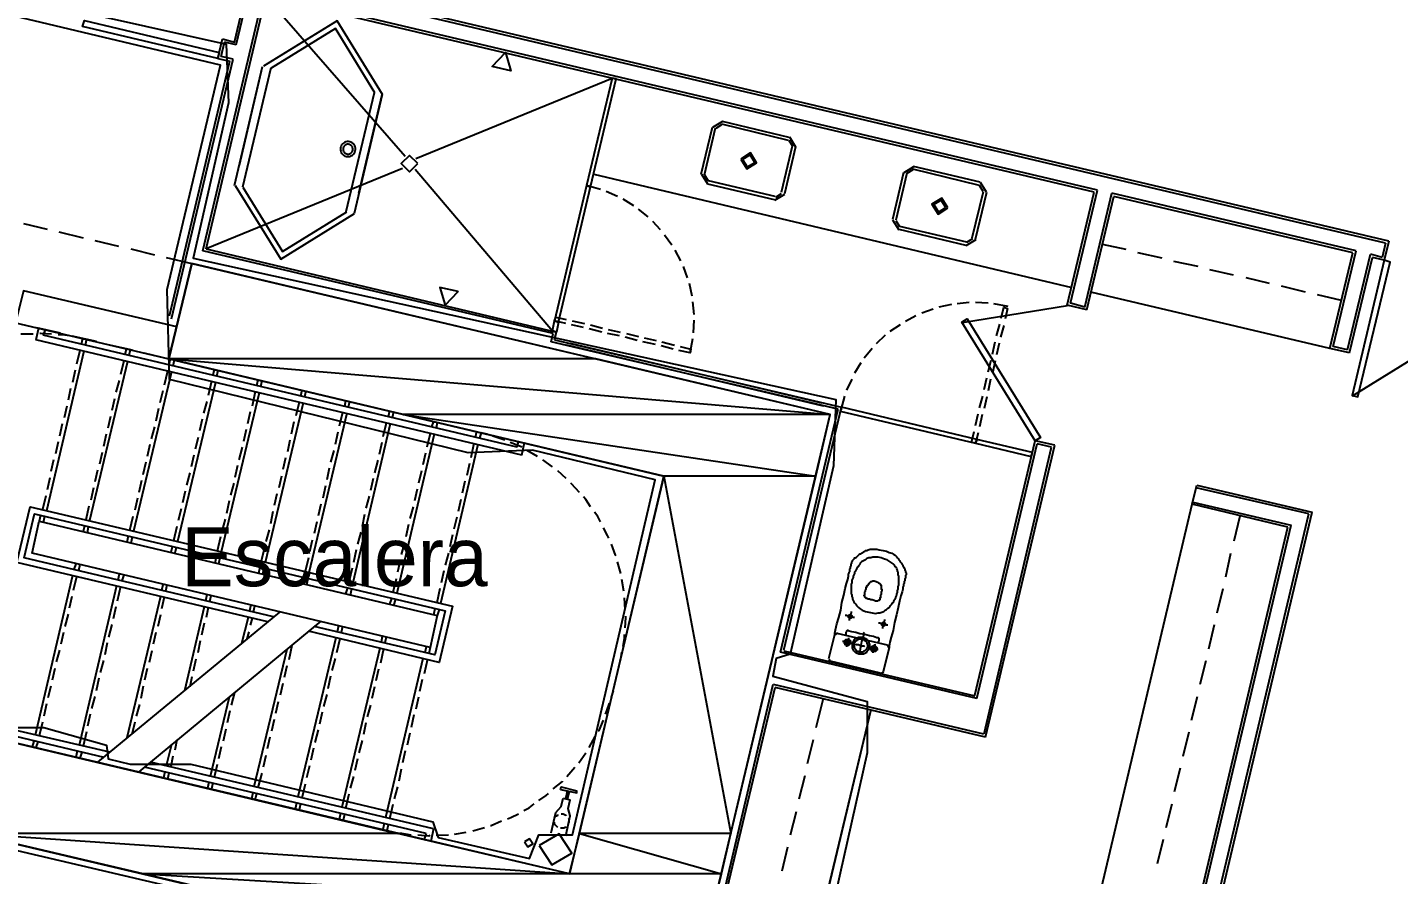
# Model space of a CAD drawing. Header units: feet. Extents: x -84 to 198, y -22 to 181.
# Drawn here: x 82.55 to 110.47, y 47.08 to 64.34 of the extents above; entities that cross this region are included whole.
import ezdxf
from ezdxf.enums import TextEntityAlignment as Align

# ---------------------------------------------------------------- set-up
doc = ezdxf.new("R2010")
doc.units = ezdxf.units.FT
for name, color, linetype in [('A-AREA-COMUN', 252, 'CONTINUOUS'), ('A-AREA-UNIDAD', 30, 'CONTINUOUS'), ('A-LINEA', 7, 'CONTINUOUS'), ('A-LINEA-FINA', 9, 'CONTINUOUS'), ('A-MURO-CONCRETO', 8, 'CONTINUOUS'), ('A-NOMBRE-ESPACIO', 2, 'CONTINUOUS')]:
    doc.layers.add(name, color=color, linetype=linetype)

msp = doc.modelspace()

# ---------------------------------------------------------------- linework, layer by layer
at = {"layer": 'A-AREA-COMUN'}
for points in [[(81.728, 50.08), (82.88, 50.08), (84.16, 49.7244), (84.192, 49.44), (84.64, 49.3333), (85.872, 49.3333), (90.8, 48.16), (90.912, 47.84), (92.768, 47.4133), (92.96, 47.8933), (93.648, 47.8933), (95.328, 55.1289), (92.832, 55.7333), (91.52, 55.68), (85.44, 57.1733), (85.392, 59.0044), (86.48, 63.5733), (75.968, 66.08)], [(81.84, 46.8089), (89.84, 44.8889), (90.048, 45.76), (81.472, 47.7689)]]:
    msp.add_lwpolyline(points, dxfattribs=at)
at = {"layer": 'A-AREA-UNIDAD'}
msp.add_lwpolyline([(76.608, 66.24), (86.592, 64), (86.64, 62.8089), (85.92, 59.6444), (99.008, 56.7644), (98.96, 55.4133), (98.08, 51.5733), (97.792, 51.4844), (97.728, 51.1289), (99.648, 50.6133), (99.648, 49.5644), (98.368, 43.8756), (105.232, 42.2756), (105.712, 44.2489), (106.912, 44.2844), (118.752, 41.44)], dxfattribs=at)
at = {"layer": 'A-LINEA'}
for p, q in [((86.8, 63.9911), (87.64, 67.4978)), ((86.12, 59.7911), (87.36, 65.0444)), ((86.1867, 59.8311), (87.4, 64.9778)), ((104.3333, 61.0311), (87.36, 65.0444)), ((87.4, 64.9778), (90.24, 61.7244)), ((104.2667, 60.9911), (87.4, 64.9778)), ((110.2, 59.9511), (89.0533, 64.9511)), ((110.2667, 59.9911), (89.12, 64.9911)), ((86.4267, 63.7111), (86.52, 64.1111)), ((86.4933, 63.7511), (86.56, 64.0444)), ((86.8, 63.9911), (86.56, 64.0444)), ((85.44, 58.4711), (86.6667, 63.6578)), ((85.48, 58.4044), (86.7333, 63.6978)), ((86.4267, 63.7111), (86.6667, 63.6578)), ((86.7333, 63.6978), (86.4933, 63.7511)), ((86.76, 61.1244), (87.3333, 63.5511)), ((86.8667, 61.5378), (87.3333, 63.5511)), ((86.9333, 61.0978), (87.5067, 63.5244)), ((90.4533, 61.6711), (94.4533, 63.3111)), ((89.04, 60.5911), (89.6133, 63.0178)), ((96.2667, 61.3511), (96.4933, 62.3111)), ((96.3333, 61.3378), (96.56, 62.2978)), ((96.6984, 62.4266), (96.4978, 62.3028)), ((96.683, 62.3618), (96.5627, 62.2875)), ((96.68, 62.3778), (98.04, 62.0444)), ((96.6933, 62.4311), (98.0533, 62.1111)), ((88.9819, 61.9875), (88.9619, 61.9698)), ((89.0046, 62.0015), (88.9819, 61.9875)), ((89.0295, 62.0114), (89.0046, 62.0015)), ((89.0557, 62.0168), (89.0295, 62.0114)), ((89.0824, 62.0175), (89.0557, 62.0168)), ((89.1088, 62.0136), (89.0824, 62.0175)), ((89.1342, 62.0052), (89.1088, 62.0136)), ((89.1577, 61.9925), (89.1342, 62.0052)), ((89.1786, 61.9759), (89.1577, 61.9925)), ((98.1306, 61.9214), (98.0564, 62.0418)), ((98.1955, 61.9061), (98.0717, 62.1066)), ((88.9242, 61.8999), (88.9203, 61.8735)), ((88.9203, 61.8735), (88.921, 61.8468)), ((88.921, 61.8468), (88.9264, 61.8206)), ((88.9326, 61.9253), (88.9242, 61.8999)), ((88.9264, 61.8206), (88.9363, 61.7957)), ((88.9453, 61.9488), (88.9326, 61.9253)), ((88.9363, 61.7957), (88.9503, 61.773)), ((88.9619, 61.9698), (88.9453, 61.9488)), ((88.9503, 61.773), (88.968, 61.753)), ((88.968, 61.753), (88.989, 61.7364)), ((88.976, 61.8876), (88.9735, 61.8703)), ((88.9735, 61.8703), (88.974, 61.8529)), ((88.974, 61.8529), (88.9775, 61.8358)), ((88.9815, 61.9041), (88.976, 61.8876)), ((88.9775, 61.8358), (88.9839, 61.8196)), ((88.9898, 61.9195), (88.9815, 61.9041)), ((88.9839, 61.8196), (88.9931, 61.8048)), ((88.989, 61.7364), (89.0125, 61.7237)), ((89.0007, 61.9331), (88.9898, 61.9195)), ((88.9931, 61.8048), (89.0047, 61.7918)), ((89.0137, 61.9447), (89.0007, 61.9331)), ((89.0047, 61.7918), (89.0183, 61.7809)), ((89.0125, 61.7237), (89.0378, 61.7153)), ((89.0285, 61.9538), (89.0137, 61.9447)), ((89.0183, 61.7809), (89.0336, 61.7727)), ((89.0447, 61.9603), (89.0285, 61.9538)), ((89.0336, 61.7727), (89.0502, 61.7672)), ((89.0378, 61.7153), (89.0643, 61.7114)), ((89.0618, 61.9638), (89.0447, 61.9603)), ((89.0502, 61.7672), (89.0674, 61.7646)), ((89.0792, 61.9643), (89.0618, 61.9638)), ((89.0643, 61.7114), (89.091, 61.7121)), ((89.0674, 61.7646), (89.0849, 61.7651)), ((89.0965, 61.9617), (89.0792, 61.9643)), ((89.0849, 61.7651), (89.1019, 61.7686)), ((89.091, 61.7121), (89.1172, 61.7175)), ((89.113, 61.9562), (89.0965, 61.9617)), ((89.1019, 61.7686), (89.1181, 61.775)), ((89.1284, 61.9479), (89.113, 61.9562)), ((89.1172, 61.7175), (89.142, 61.7274)), ((89.1181, 61.775), (89.133, 61.7842)), ((89.142, 61.9371), (89.1284, 61.9479)), ((89.133, 61.7842), (89.146, 61.7958)), ((89.1536, 61.9241), (89.142, 61.9371)), ((89.142, 61.7274), (89.1648, 61.7414)), ((89.146, 61.7958), (89.1568, 61.8094)), ((89.1627, 61.9093), (89.1536, 61.9241)), ((89.1568, 61.8094), (89.1651, 61.8248)), ((89.1692, 61.893), (89.1627, 61.9093)), ((89.1648, 61.7414), (89.1848, 61.7591)), ((89.1651, 61.8248), (89.1706, 61.8413)), ((89.1727, 61.876), (89.1692, 61.893)), ((89.1706, 61.8413), (89.1732, 61.8585)), ((89.1732, 61.8585), (89.1727, 61.876)), ((89.1964, 61.9559), (89.1786, 61.9759)), ((89.1848, 61.7591), (89.2014, 61.7801)), ((89.2104, 61.9331), (89.1964, 61.9559)), ((89.2014, 61.7801), (89.2141, 61.8036)), ((89.2203, 61.9083), (89.2104, 61.9331)), ((89.2141, 61.8036), (89.2225, 61.829)), ((89.2256, 61.8821), (89.2203, 61.9083)), ((89.2225, 61.829), (89.2264, 61.8554)), ((89.2264, 61.8554), (89.2256, 61.8821)), ((98.12, 61.9244), (97.8933, 60.9778)), ((98.1867, 61.9111), (97.96, 60.9511)), ((90.1867, 61.4711), (86.1867, 59.8311)), ((90.44, 61.4578), (93.24, 58.1644)), ((100.5917, 61.5066), (100.3911, 61.3828)), ((100.5764, 61.4418), (100.456, 61.3675)), ((101.9333, 61.1244), (100.5733, 61.4578)), ((101.9467, 61.1911), (100.5867, 61.5111)), ((93.9867, 61.1511), (93.9867, 61.1511)), ((93.9867, 61.1511), (93.9867, 61.1511)), ((94.08, 61.3511), (103.8133, 59.0444)), ((96.2711, 61.3561), (96.395, 61.1556)), ((96.336, 61.3408), (96.4103, 61.2205)), ((97.76, 60.8311), (96.4, 61.1511)), ((97.7733, 60.8978), (96.4133, 61.2178)), ((100.3867, 61.3911), (100.16, 60.4311)), ((100.4533, 61.3778), (100.2267, 60.4178)), ((102.0755, 60.9861), (101.9517, 61.1866)), ((94.2133, 61.0444), (93.9333, 61.1244)), ((94.56, 60.8978), (94.3333, 61.0044)), ((97.7683, 60.8223), (97.9689, 60.9461)), ((97.7836, 60.8871), (97.904, 60.9614)), ((101.7867, 60.0578), (102.0133, 61.0044)), ((101.8533, 60.0311), (102.08, 60.9911)), ((102.0106, 61.0014), (101.9364, 61.1218)), ((103.72, 58.6844), (104.2667, 60.9911)), ((103.7867, 58.7244), (104.3333, 61.0311)), ((104.08, 58.6444), (104.6267, 60.9644)), ((104.12, 58.5911), (104.6667, 60.8978)), ((109.6, 59.7911), (104.6267, 60.9644)), ((109.5333, 59.7511), (104.6667, 60.8978)), ((94.8933, 60.7111), (94.68, 60.8444)), ((95.1867, 60.4844), (94.9867, 60.6444)), ((82.4667, 60.3511), (82.9467, 60.2311)), ((95.44, 60.2178), (95.28, 60.3911)), ((100.1645, 60.4228), (100.2883, 60.2223)), ((100.2294, 60.4075), (100.3036, 60.2871)), ((83.1867, 60.1778), (83.68, 60.0578)), ((95.6667, 59.9111), (95.52, 60.1111)), ((100.2933, 60.2311), (101.6533, 59.9111)), ((100.3067, 60.2978), (101.6667, 59.9778)), ((101.677, 59.9671), (101.7973, 60.0414)), ((83.92, 60.0044), (84.4, 59.8844)), ((84.6533, 59.8311), (85.1333, 59.7111)), ((93.2533, 58.1111), (86.12, 59.7911)), ((86.1867, 59.8311), (93.32, 58.1378)), ((95.8533, 59.5911), (95.7333, 59.8044)), ((101.6616, 59.9023), (101.8622, 60.0261)), ((104.92, 59.8178), (104.44, 59.9244)), ((105.6533, 59.6444), (105.16, 59.7511)), ((109.0667, 57.8044), (109.5333, 59.7511)), ((109.1333, 57.8444), (109.6, 59.7911)), ((110.2, 59.9511), (110.1333, 59.6578)), ((110.2, 59.9511), (110.1333, 59.6578)), ((110.2667, 59.9911), (110.1733, 59.6044)), ((85.3733, 59.6578), (85.8933, 59.5378)), ((95.9867, 59.2444), (95.9067, 59.4711)), ((106.3867, 59.4711), (105.8933, 59.5778)), ((109.4267, 57.7778), (109.8933, 59.7244)), ((109.4667, 57.7111), (109.9333, 59.6578)), ((110.1333, 59.6578), (109.8933, 59.7244)), ((110.1733, 59.6044), (109.9333, 59.6578)), ((107.1067, 59.2978), (106.6267, 59.4044)), ((107.84, 59.1244), (107.36, 59.2444)), ((96.08, 58.8711), (96.0267, 59.1244)), ((109.0667, 57.8044), (104.2, 58.9511)), ((108.5733, 58.9511), (108.08, 59.0711)), ((109.5277, 56.8405), (112.9372, 58.9455)), ((109.5277, 56.8405), (112.9372, 58.9455)), ((96.12, 58.4978), (96.0933, 58.7511)), ((101.36, 58.6978), (101.1067, 58.6444)), ((101.36, 58.6978), (101.1067, 58.6444)), ((101.72, 58.7378), (101.48, 58.7111)), ((101.72, 58.7378), (101.48, 58.7111)), ((103.7256, 58.675), (101.5849, 58.3287)), ((102.1067, 58.7244), (101.8533, 58.7378)), ((102.1067, 58.7244), (101.8533, 58.7378)), ((102.52, 58.6578), (102.2267, 58.7111)), ((102.52, 58.6578), (102.2267, 58.7111)), ((104.12, 58.5911), (103.72, 58.6844)), ((104.08, 58.6444), (103.7867, 58.7244)), ((109.3067, 58.7778), (108.8133, 58.8978)), ((93.3333, 58.3911), (93.3333, 58.3911)), ((93.64, 58.3644), (93.8933, 58.3111)), ((96.1067, 58.1244), (96.12, 58.3778)), ((100.64, 58.4711), (100.4267, 58.3511)), ((100.64, 58.4711), (100.4267, 58.3511)), ((100.9867, 58.6044), (100.76, 58.5244)), ((100.9867, 58.6044), (100.76, 58.5244)), ((102.5067, 58.6178), (102.4533, 58.4044)), ((102.5067, 58.6178), (102.4533, 58.4044)), ((82.6667, 58.0978), (82.4133, 58.0978)), ((82.7733, 58.2178), (82.72, 57.9778)), ((82.7333, 58.2311), (83.2133, 58.1244)), ((82.9067, 58.1911), (82.8667, 58.0711)), ((93.2133, 57.9378), (93.2533, 58.1111)), ((93.28, 57.9778), (93.32, 58.1378)), ((93.32, 58.3111), (93.32, 58.3111)), ((93.32, 58.3111), (93.32, 58.3111)), ((93.8667, 58.2311), (93.6267, 58.2844)), ((94.24, 58.1378), (93.9867, 58.2044)), ((94.0133, 58.2844), (94.2533, 58.2178)), ((94.6, 58.0578), (94.36, 58.1111)), ((94.3733, 58.1911), (94.6133, 58.1378)), ((94.7467, 58.1111), (94.9867, 58.0444)), ((100.32, 58.2844), (100.1067, 58.1511)), ((100.32, 58.2844), (100.1067, 58.1511)), ((102.28, 58.0578), (102.3467, 58.2978)), ((102.28, 58.0578), (102.3467, 58.2978)), ((102.4267, 58.2711), (102.36, 58.0311)), ((102.4267, 58.2711), (102.36, 58.0311)), ((92.6133, 55.6311), (82.72, 57.9778)), ((92.52, 55.7911), (82.8667, 58.0711)), ((83.4533, 58.0578), (83.9467, 57.9511)), ((83.6667, 58.0044), (83.5333, 58.0311)), ((83.6667, 58.0044), (83.64, 57.8844)), ((83.7467, 57.9911), (83.72, 57.8711)), ((84.1867, 57.8844), (84.68, 57.7778)), ((99.0533, 56.5644), (93.2133, 57.9378)), ((93.28, 57.9778), (99.12, 56.6044)), ((98.76, 56.6311), (93.5333, 57.8711)), ((93.6, 57.9111), (98.72, 56.6978)), ((94.96, 57.9644), (94.72, 58.0311)), ((95.3333, 57.8844), (95.08, 57.9378)), ((95.1067, 58.0178), (95.3467, 57.9644)), ((95.6933, 57.7911), (95.4533, 57.8578)), ((95.4667, 57.9378), (95.72, 57.8711)), ((99.7467, 57.8044), (99.5867, 57.6044)), ((99.7467, 57.8044), (99.5867, 57.6044)), ((100.0133, 58.0711), (99.8267, 57.8978)), ((100.0133, 58.0711), (99.8267, 57.8978)), ((102.2, 57.6844), (102.2533, 57.9378)), ((102.2, 57.6844), (102.2533, 57.9378)), ((102.3333, 57.9111), (102.28, 57.6711)), ((102.3333, 57.9111), (102.28, 57.6711)), ((109.4667, 57.7111), (109.0667, 57.8044)), ((109.4267, 57.7778), (109.1333, 57.8444)), ((83.6933, 57.7511), (82.9333, 54.4978)), ((83.6133, 57.7644), (83.5467, 57.4844)), ((84.5867, 57.5378), (83.8133, 54.2978)), ((84.5067, 57.5511), (84.44, 57.2711)), ((84.56, 57.7911), (84.5333, 57.6711)), ((84.64, 57.7778), (84.6133, 57.6578)), ((84.92, 57.7111), (85.4267, 57.5911)), ((85.4533, 57.5911), (85.4267, 57.4711)), ((85.5333, 57.5644), (85.5067, 57.4444)), ((96.04, 57.7111), (95.8133, 57.7644)), ((102.1067, 57.3244), (102.1733, 57.5644)), ((102.1067, 57.3244), (102.1733, 57.5644)), ((102.2533, 57.5511), (102.2, 57.2978)), ((102.2533, 57.5511), (102.2, 57.2978)), ((83.52, 57.3644), (83.4667, 57.1111)), ((85.48, 57.3244), (84.7067, 54.0844)), ((85.4, 57.3378), (85.3333, 57.0578)), ((86.3467, 57.3778), (86.32, 57.2578)), ((86.4267, 57.3511), (86.4, 57.2311)), ((99.52, 57.5111), (99.3867, 57.2978)), ((99.52, 57.5111), (99.3867, 57.2978)), ((83.4267, 56.9911), (83.3733, 56.7511)), ((84.4133, 57.1511), (84.3467, 56.9111)), ((86.3733, 57.1111), (85.6, 53.8711)), ((86.2933, 57.1378), (86.2267, 56.8444)), ((87.24, 57.1644), (87.2133, 57.0444)), ((87.32, 57.1511), (87.2933, 57.0178)), ((99.3333, 57.1778), (99.2267, 56.9511)), ((99.3333, 57.1778), (99.2267, 56.9511)), ((102.0267, 56.9644), (102.08, 57.2044)), ((102.0267, 56.9644), (102.08, 57.2044)), ((102.16, 57.1778), (102.1067, 56.9378)), ((102.16, 57.1778), (102.1067, 56.9378)), ((84.32, 56.7778), (84.2667, 56.5378)), ((85.3067, 56.9378), (85.24, 56.6978)), ((86.2, 56.7244), (86.1333, 56.4844)), ((87.2667, 56.8978), (86.4933, 53.6578)), ((87.1867, 56.9244), (87.12, 56.6311)), ((88.16, 56.6978), (87.3867, 53.4444)), ((88.08, 56.7111), (88.0133, 56.4311)), ((88.1333, 56.9511), (88.1067, 56.8311)), ((88.2133, 56.9378), (88.1867, 56.8178)), ((89.0267, 56.7378), (89, 56.6178)), ((89.1067, 56.7244), (89.08, 56.6044)), ((99.1867, 56.8311), (99.1067, 56.5511)), ((99.1867, 56.8311), (99.1067, 56.5511)), ((101.9333, 56.5911), (102, 56.8311)), ((101.9333, 56.5911), (102, 56.8311)), ((102.08, 56.8178), (102.0267, 56.5778)), ((102.08, 56.8178), (102.0267, 56.5778)), ((83.3467, 56.6311), (83.2933, 56.3911)), ((84.24, 56.4178), (84.1867, 56.1778)), ((85.2133, 56.5778), (85.16, 56.3244)), ((87.08, 56.5111), (87.0267, 56.2711)), ((89.0533, 56.4844), (88.28, 53.2311)), ((88.96, 56.4978), (88.8933, 56.2178)), ((89.92, 56.5378), (89.8933, 56.4044)), ((90, 56.5111), (89.9733, 56.3911)), ((97.88, 51.6178), (99.0533, 56.5644)), ((97.9467, 51.6578), (99.12, 56.6044)), ((101.8533, 56.2311), (101.9067, 56.4711)), ((101.8533, 56.2311), (101.9067, 56.4711)), ((101.9867, 56.4578), (101.9333, 56.2044)), ((101.9867, 56.4578), (101.9333, 56.2044)), ((83.2533, 56.2711), (83.2, 56.0178)), ((85.1333, 56.2044), (85.0667, 55.9644)), ((86.1067, 56.3644), (86.0533, 56.1244)), ((87, 56.1511), (86.9467, 55.9111)), ((87.9733, 56.3111), (87.92, 56.0578)), ((89.9333, 56.2711), (89.1733, 53.0311)), ((89.8533, 56.2844), (89.7867, 56.0044)), ((90.8133, 56.3244), (90.7733, 56.2044)), ((90.8933, 56.2978), (90.8667, 56.1778)), ((83.1733, 55.8978), (83.12, 55.6578)), ((84.1467, 56.0578), (84.0933, 55.8044)), ((85.04, 55.8444), (84.9867, 55.6044)), ((86.0267, 55.9911), (85.96, 55.7511)), ((87.8933, 55.9378), (87.84, 55.6978)), ((88.8667, 56.0978), (88.8133, 55.8444)), ((89.76, 55.8844), (89.7067, 55.6444)), ((90.8267, 56.0578), (90.0667, 52.8178)), ((90.7467, 56.0711), (90.68, 55.7911)), ((91.72, 55.8444), (90.96, 52.6044)), ((91.64, 55.8711), (91.5733, 55.5778)), ((91.6933, 56.1111), (91.6667, 55.9911)), ((91.7867, 56.0844), (91.7467, 55.9644)), ((91.9067, 56.0578), (91.7867, 56.0844)), ((92.52, 55.7911), (92.5467, 55.9111)), ((92.6133, 55.6311), (92.6667, 55.8844)), ((101.8267, 55.9244), (101.8267, 55.9244)), ((101.8267, 55.9244), (101.8267, 55.9244)), ((101.84, 50.7378), (103.0667, 55.9244)), ((101.88, 50.6711), (103.1067, 55.8578)), ((103.4667, 55.8311), (103.0667, 55.9244)), ((103.4, 55.7911), (103.1067, 55.8578)), ((84.0667, 55.6844), (84.0133, 55.4444)), ((85.9333, 55.6311), (85.88, 55.3911)), ((86.92, 55.7911), (86.8533, 55.5378)), ((87.8, 55.5778), (87.7467, 55.3378)), ((88.7867, 55.7244), (88.72, 55.4844)), ((90.6533, 55.6711), (90.6, 55.4311)), ((92.9333, 55.6044), (92.72, 55.7244)), ((102.0267, 49.9511), (103.4, 55.7911)), ((102.0533, 49.8844), (103.4667, 55.8311)), ((102.96, 55.6444), (102.96, 55.6444)), ((83.08, 55.5378), (83.0267, 55.2978)), ((83.9733, 55.3244), (83.92, 55.0844)), ((84.96, 55.4844), (84.8933, 55.2311)), ((86.8267, 55.4178), (86.7733, 55.1778)), ((88.6933, 55.3644), (88.64, 55.1244)), ((89.68, 55.5244), (89.6133, 55.2711)), ((90.5733, 55.3111), (90.5067, 55.0578)), ((91.5467, 55.4578), (91.4933, 55.2178)), ((93.24, 55.3911), (93.04, 55.5378)), ((93.52, 55.1511), (93.3467, 55.3111)), ((83, 55.1644), (82.9467, 54.9244)), ((84.8667, 55.1111), (84.8133, 54.8711)), ((85.8533, 55.2711), (85.7867, 55.0178)), ((86.7467, 55.0578), (86.68, 54.8178)), ((87.72, 55.2044), (87.6667, 54.9644)), ((88.6133, 55.0044), (88.56, 54.7511)), ((89.5867, 55.1511), (89.5333, 54.9111)), ((91.4533, 55.0978), (91.4, 54.8578)), ((106.2667, 54.6311), (106.36, 55.0178)), ((106.36, 55.0178), (108.7067, 54.4711)), ((82.92, 54.8044), (82.8533, 54.5244)), ((83.8933, 54.9644), (83.84, 54.7111)), ((84.7867, 54.7511), (84.7333, 54.5111)), ((85.76, 54.8978), (85.7067, 54.6578)), ((87.6267, 54.8444), (87.5733, 54.6044)), ((89.5067, 54.7911), (89.44, 54.5511)), ((90.48, 54.9378), (90.4267, 54.6978)), ((91.3733, 54.7244), (91.32, 54.4844)), ((108.64, 54.4311), (106.3467, 54.9644)), ((83.8, 54.5911), (83.7333, 54.3111)), ((85.68, 54.5378), (85.6133, 54.2978)), ((86.6533, 54.6978), (86.6, 54.4444)), ((87.5467, 54.4844), (87.4933, 54.2311)), ((88.52, 54.6311), (88.4667, 54.3911)), ((90.4, 54.5778), (90.3333, 54.3378)), ((103.9467, 44.8444), (106.2667, 54.6311)), ((108.2133, 54.1644), (106.2667, 54.6311)), ((106.28, 54.6711), (108.28, 54.2044)), ((106.2933, 44.2844), (108.7067, 54.4711)), ((82.8133, 54.4044), (82.7867, 54.2844)), ((82.8933, 54.3778), (82.8667, 54.2578)), ((83.7067, 54.1911), (83.68, 54.0711)), ((84.6933, 54.3778), (84.6267, 54.0978)), ((85.5867, 54.1778), (85.52, 53.8844)), ((86.5733, 54.3244), (86.5067, 54.0844)), ((88.44, 54.2711), (88.3867, 54.0311)), ((89.4133, 54.4178), (89.36, 54.1778)), ((90.3067, 54.2178), (90.2533, 53.9644)), ((91.2933, 54.3644), (91.2267, 54.1244)), ((105.4, 42.0444), (108.28, 54.2044)), ((106.2267, 44.2444), (108.64, 54.4311)), ((107.12, 53.8844), (107.24, 54.3911)), ((83.7867, 54.1644), (83.76, 54.0444)), ((84.6, 53.9778), (84.5733, 53.8578)), ((84.68, 53.9644), (84.6533, 53.8311)), ((86.48, 53.9644), (86.4133, 53.6711)), ((87.4667, 54.1111), (87.4, 53.8711)), ((88.3467, 53.8978), (88.2933, 53.6578)), ((89.3333, 54.0578), (89.2667, 53.8178)), ((91.2, 54.0044), (91.1467, 53.7644)), ((105.36, 42.1111), (108.2133, 54.1644)), ((85.4933, 53.7644), (85.4667, 53.6444)), ((85.5733, 53.7511), (85.5467, 53.6311)), ((87.3733, 53.7511), (87.3067, 53.4711)), ((89.24, 53.6978), (89.1867, 53.4444)), ((90.2267, 53.8444), (90.16, 53.6044)), ((91.12, 53.6311), (91.0533, 53.3911)), ((106.9467, 53.1511), (107.0533, 53.6311)), ((83.5333, 53.4178), (83.4933, 53.2978)), ((83.6133, 53.4044), (83.5867, 53.2711)), ((86.3867, 53.5511), (86.36, 53.4311)), ((86.4667, 53.5378), (86.44, 53.4178)), ((87.28, 53.3511), (87.2533, 53.2178)), ((88.2667, 53.5378), (88.2, 53.2578)), ((90.1333, 53.4844), (90.08, 53.2444)), ((94.6267, 53.2178), (94.56, 53.4578)), ((83.4667, 53.1778), (82.7067, 49.9244)), ((83.5467, 53.1511), (83.48, 52.8711)), ((84.4133, 53.2044), (84.3867, 53.0844)), ((84.5067, 53.1911), (84.4667, 53.0711)), ((87.36, 53.3244), (87.3333, 53.2044)), ((88.1733, 53.1378), (88.1467, 53.0178)), ((88.2533, 53.1111), (88.2267, 52.9911)), ((89.16, 53.3244), (89.0933, 53.0444)), ((90.0533, 53.1111), (89.9867, 52.8311)), ((91.0267, 53.2711), (90.9733, 53.0311)), ((94.6933, 52.8578), (94.6533, 53.0978)), ((84.36, 52.9644), (83.6, 49.7244)), ((84.44, 52.9511), (84.3733, 52.6578)), ((85.3067, 52.9911), (85.28, 52.8711)), ((85.3867, 52.9778), (85.36, 52.8578)), ((86.2, 52.7911), (86.1733, 52.6578)), ((89.0667, 52.9244), (89.0267, 52.8044)), ((89.1467, 52.8978), (89.12, 52.7778)), ((90.9467, 52.9111), (90.88, 52.6178)), ((106.7733, 52.4178), (106.8933, 52.9111)), ((83.4533, 52.7511), (83.4, 52.5111)), ((84.3467, 52.5378), (84.2933, 52.2978)), ((85.2533, 52.7511), (84.5733, 49.8711)), ((85.3333, 52.7378), (85.28, 52.4978)), ((86.1467, 52.5378), (85.7467, 50.8311)), ((86.2267, 52.5244), (86.1867, 52.3244)), ((86.28, 52.7644), (86.2533, 52.6444)), ((87.0933, 52.5778), (87.0667, 52.4578)), ((87.1733, 52.5511), (87.1467, 52.4311)), ((89.96, 52.7111), (89.92, 52.5911)), ((90.04, 52.6978), (90, 52.5644)), ((90.84, 52.4978), (90.8133, 52.3778)), ((94.72, 52.4844), (94.7067, 52.7244)), ((83.3733, 52.3911), (83.3067, 52.1378)), ((87.68, 52.4311), (83.9733, 49.3778)), ((88.52, 52.2444), (84.8133, 49.1778)), ((85.2533, 52.3778), (85.2, 52.1378)), ((87.04, 52.3244), (86.9067, 51.7911)), ((87.12, 52.3111), (87.08, 52.1644)), ((90.9333, 52.4844), (90.8933, 52.3644)), ((83.28, 52.0178), (83.2267, 51.7778)), ((84.2667, 52.1778), (84.2, 51.9244)), ((85.16, 52.0178), (85.1067, 51.7778)), ((86.1467, 52.2044), (86.0933, 51.9644)), ((87.0533, 52.0311), (87.0133, 51.8844)), ((88.88, 52.1511), (88.8533, 52.0311)), ((88.96, 52.1378), (88.9333, 52.0178)), ((89.7733, 51.9378), (89.7467, 51.8178)), ((98.8667, 51.4844), (98.9867, 51.9778)), ((99.0441, 52.0032), (98.9879, 51.9685)), ((99.0267, 52.0044), (100.0533, 51.7644)), ((106.6, 51.6844), (106.72, 52.1778)), ((83.2, 51.6578), (83.1333, 51.4178)), ((84.1733, 51.8044), (84.12, 51.5644)), ((86.0667, 51.8444), (86.0133, 51.6044)), ((87.8267, 51.6711), (87.16, 48.8711)), ((87.9333, 51.7511), (87.8667, 51.4578)), ((88.8267, 51.9111), (88.0533, 48.6711)), ((88.9067, 51.8844), (88.84, 51.6044)), ((89.72, 51.6978), (88.9467, 48.4578)), ((89.8, 51.6844), (89.7333, 51.3911)), ((89.8533, 51.9244), (89.8267, 51.8044)), ((90.6667, 51.7244), (90.64, 51.6044)), ((90.7467, 51.7111), (90.72, 51.5911)), ((100.0933, 51.7111), (99.9733, 51.2178)), ((100.0921, 51.707), (100.0574, 51.7632)), ((84.0933, 51.4444), (84.0267, 51.2044)), ((85.08, 51.6444), (85.0267, 51.4044)), ((85.9733, 51.4711), (85.92, 51.2311)), ((88.8133, 51.4844), (88.7467, 51.2444)), ((90.6, 51.4844), (89.84, 48.2444)), ((90.6933, 51.4711), (90.6267, 51.1778)), ((94.6267, 51.4711), (94.6533, 51.6178)), ((101.88, 50.6711), (97.88, 51.6178)), ((97.9467, 51.6444), (101.84, 50.7244)), ((98.8679, 51.4752), (98.9026, 51.419)), ((99.92, 51.1911), (98.8933, 51.4311)), ((106.4267, 50.9644), (106.5467, 51.4444)), ((83.1067, 51.2844), (83.0533, 51.0444)), ((84.9867, 51.2844), (84.9333, 51.0444)), ((85.8933, 51.1111), (85.8533, 50.9111)), ((87.8267, 51.3378), (87.7733, 51.0978)), ((88.72, 51.1244), (88.6667, 50.8711)), ((89.6933, 51.2711), (89.64, 51.0311)), ((99.9293, 51.179), (99.9854, 51.2137)), ((83.0267, 50.9244), (82.96, 50.6844)), ((84, 51.0844), (83.9467, 50.8311)), ((84.9067, 50.9244), (84.8533, 50.6711)), ((87.7467, 50.9778), (87.6933, 50.7378)), ((89.6133, 50.9111), (89.56, 50.6711)), ((90.5867, 51.0578), (90.5333, 50.8178)), ((94.44, 50.6978), (94.48, 50.8311)), ((96.68, 46.4978), (97.7333, 50.9644)), ((96.7333, 46.5378), (97.7733, 50.8978)), ((97.7333, 50.9644), (102.0133, 49.9511)), ((102.0533, 49.8844), (97.7733, 50.8978)), ((82.9333, 50.5644), (82.88, 50.3111)), ((83.92, 50.7111), (83.8533, 50.4711)), ((84.8267, 50.5511), (84.76, 50.3111)), ((86.6533, 50.6978), (86.2667, 49.0844)), ((86.76, 50.7911), (86.6933, 50.5378)), ((87.6533, 50.6044), (87.6, 50.3644)), ((88.64, 50.7511), (88.5733, 50.5111)), ((89.5333, 50.5378), (89.4667, 50.2978)), ((90.5067, 50.6978), (90.4533, 50.4578)), ((98.7467, 50.6711), (98.6, 50.0711)), ((98.7467, 50.6711), (98.6, 50.0711)), ((106.2533, 50.2311), (106.3733, 50.7111)), ((83.8267, 50.3511), (83.7733, 50.1111)), ((86.6667, 50.4178), (86.6133, 50.1778)), ((88.5467, 50.3911), (88.4933, 50.1511)), ((90.4133, 50.3378), (90.36, 50.0844)), ((99.72, 50.4444), (98.68, 46.0844)), ((84.2267, 49.5778), (81.8133, 50.1378)), ((84.1067, 49.4711), (81.9067, 49.9911)), ((82.8533, 50.1911), (82.7867, 49.9111)), ((83.7467, 49.9911), (83.68, 49.6978)), ((84.7333, 50.1911), (84.68, 49.9644)), ((86.5867, 50.0444), (86.5333, 49.8044)), ((87.5733, 50.2444), (87.52, 50.0044)), ((88.4667, 50.0311), (88.4, 49.7778)), ((89.44, 50.1778), (89.3867, 49.9378)), ((106.08, 49.4978), (106.2, 49.9911)), ((82.68, 49.8044), (82.64, 49.6844)), ((82.76, 49.7911), (82.72, 49.6711)), ((85.48, 49.7378), (85.3733, 49.2978)), ((85.5867, 49.8311), (85.5467, 49.6178)), ((87.48, 49.8844), (87.4267, 49.6444)), ((89.36, 49.8178), (89.2933, 49.5644)), ((90.3333, 49.9644), (90.28, 49.7244)), ((93.9867, 49.6711), (94.1067, 49.8978)), ((98.5467, 49.8311), (98.4267, 49.3378)), ((98.5467, 49.8311), (98.4267, 49.3378)), ((83.56, 49.6044), (83.5333, 49.4711)), ((83.6533, 49.5778), (83.6133, 49.4578)), ((85.5067, 49.4978), (85.4667, 49.2844)), ((86.4933, 49.6844), (86.44, 49.4444)), ((87.4, 49.5111), (87.3467, 49.2711)), ((88.3733, 49.6578), (88.32, 49.4178)), ((89.2667, 49.4444), (89.2133, 49.2044)), ((90.24, 49.6044), (90.1867, 49.3644)), ((93.7733, 49.3644), (93.92, 49.5644)), ((90.6667, 47.9244), (84.9333, 49.2711)), ((90.8133, 48.0178), (85.0533, 49.3778)), ((85.3467, 49.1778), (85.32, 49.0578)), ((85.4267, 49.1511), (85.4, 49.0311)), ((86.4133, 49.3244), (86.3467, 49.0711)), ((87.32, 49.1511), (87.24, 48.8578)), ((88.2933, 49.2978), (88.2267, 49.0578)), ((90.16, 49.2311), (90.1067, 48.9911)), ((93.5333, 49.0844), (93.6933, 49.2711)), ((105.9067, 48.7778), (106.0267, 49.2578)), ((86.24, 48.9644), (86.2133, 48.8444)), ((86.32, 48.9511), (86.2933, 48.8311)), ((88.2, 48.9244), (88.1333, 48.6444)), ((89.1867, 49.0844), (89.12, 48.8444)), ((90.08, 48.8711), (90.0133, 48.6311)), ((98.3733, 49.0978), (98.2533, 48.6178)), ((98.3733, 49.0978), (98.2533, 48.6178)), ((87.1333, 48.7511), (87.1067, 48.6311)), ((87.2133, 48.7378), (87.1867, 48.6178)), ((89.0933, 48.7244), (89.0267, 48.4311)), ((93.4533, 48.6444), (93.6, 48.6044)), ((93.5067, 48.6311), (93.5467, 48.7911)), ((93.5467, 48.6178), (93.5867, 48.7778)), ((93.56, 48.4311), (93.6, 48.6044)), ((88.0267, 48.5378), (88, 48.4178)), ((88.1067, 48.5244), (88.08, 48.4044)), ((88.92, 48.3378), (88.8933, 48.2044)), ((89, 48.3111), (88.9733, 48.1911)), ((89.9867, 48.5111), (89.92, 48.2178)), ((93.2133, 47.9378), (93.3067, 48.3511)), ((98.2, 48.3644), (98.08, 47.8844)), ((98.2, 48.3644), (98.08, 47.8844)), ((105.7333, 48.0444), (105.8533, 48.5244)), ((89.8133, 48.1244), (89.7867, 48.0044)), ((89.8933, 48.0978), (89.8667, 47.9778)), ((91.6133, 47.9778), (91.8533, 48.0444)), ((89.8667, 47.9778), (90, 47.9511)), ((90.6667, 47.9244), (90.6267, 47.8044)), ((90.8133, 48.0178), (90.76, 47.7644)), ((90.8667, 47.8844), (91.12, 47.8978)), ((91.24, 47.9111), (91.48, 47.9511)), ((105.56, 47.3111), (105.68, 47.8044)), ((98.0267, 47.6444), (97.9067, 47.1511)), ((98.0267, 47.6444), (97.9067, 47.1511))]:
    msp.add_line(p, q, dxfattribs=at)
for points in [[(86.52, 64.1111), (86.76, 64.0444), (87.5733, 67.4578)], [(86.4267, 63.7111), (83.6667, 64.3644), (83.7067, 64.4844), (86.4533, 63.8311), (86.4267, 63.7111)], [(89.7798, 62.9774), (88.8537, 64.4776), (87.3535, 63.5515)], [(89.6241, 63.0143), (88.8168, 64.3219), (87.5092, 63.5146)], [(94.4533, 63.3111), (93.9333, 61.1244), (94.0133, 61.0978), (94.5333, 63.2978), (94.4533, 63.3111)], [(94.48, 63.2578), (94.48, 63.2578), (94.48, 63.2578)], [(89.2933, 60.9644), (89.7733, 62.9778), (89.2, 60.5511)], [(90.4933, 61.5711), (90.3267, 61.7378), (90.16, 61.5711), (90.3267, 61.4044), (90.4933, 61.5711)], [(97.0711, 61.6628), (97.195, 61.4623), (97.3955, 61.5861), (97.2717, 61.7866), (97.0711, 61.6628)], [(97.1101, 61.6536), (97.2042, 61.5012), (97.3566, 61.5953), (97.2625, 61.7477), (97.1101, 61.6536)], [(86.7802, 61.1248), (87.7063, 59.6246), (89.2065, 60.5508)], [(86.9359, 61.088), (87.7432, 59.7803), (89.0508, 60.5876)], [(93.36, 58.3378), (94.0133, 61.0978), (93.9333, 61.1244), (93.28, 58.3644), (93.36, 58.3378)], [(93.9733, 61.0711), (93.9733, 61.0711), (93.9733, 61.0711)], [(101.2889, 60.6661), (101.165, 60.8666), (100.9645, 60.7428), (101.0883, 60.5423), (101.2889, 60.6661)], [(101.2499, 60.6753), (101.1558, 60.8277), (101.0034, 60.7336), (101.0975, 60.5812), (101.2499, 60.6753)], [(81.4, 47.9244), (90.2133, 45.8444), (89.9867, 44.8711), (97.7733, 43.0311), (98.4533, 45.9511), (96.5067, 46.4044), (98.8933, 56.4578), (85.8933, 59.5378), (85.4267, 57.5911), (95.5067, 55.2044), (93.5867, 47.0978), (81.8533, 49.8711), (81.4, 47.9244)], [(110.1733, 59.6044), (109.52, 56.8444), (109.64, 56.8178), (110.2933, 59.5644), (110.1733, 59.6044)], [(110.1733, 59.6044), (109.52, 56.8444), (109.64, 56.8178), (110.2933, 59.5644), (110.1733, 59.6044)], [(85.5867, 58.2444), (82.4667, 58.9778), (82.3067, 58.3244), (85.4267, 57.5911)], [(102.3733, 58.4178), (102.4267, 58.6444), (102.5067, 58.6178)], [(102.3733, 58.4178), (102.4267, 58.6444), (102.5067, 58.6178)], [(93.24, 58.1644), (93.28, 58.3644), (93.36, 58.3378), (93.32, 58.1378), (93.24, 58.1644)], [(93.5067, 58.3111), (93.28, 58.3644), (93.3067, 58.4444), (93.52, 58.3911)], [(103.0667, 55.9244), (101.5733, 58.3378), (101.68, 58.4044), (103.1733, 55.9911), (103.0667, 55.9244)], [(83.04, 58.0978), (82.8133, 58.1111), (82.8, 58.1111)], [(83.4133, 58.0578), (83.2533, 58.0844), (83.1733, 58.0844)], [(95.84, 57.8444), (96.0533, 57.7911), (96.04, 57.7111), (96.0933, 58.0044)], [(101.88, 55.9511), (99.12, 56.6044), (99.0933, 56.5244), (101.8533, 55.8711), (101.88, 55.9511)], [(101.88, 55.9511), (99.12, 56.6044), (99.0933, 56.5244), (101.8533, 55.8711), (101.88, 55.9511)], [(99.1467, 56.5511), (99.1467, 56.5511), (99.1467, 56.5511)], [(99.1467, 56.5511), (99.1467, 56.5511), (99.1467, 56.5511)], [(92.2667, 55.9378), (92.1867, 55.9644), (92.0267, 56.0178)], [(92.6133, 55.7911), (92.5867, 55.8044), (92.3733, 55.8844)], [(101.9067, 56.0844), (101.8533, 55.8711), (101.7733, 55.8844), (101.8267, 56.1111)], [(101.9067, 56.0844), (101.8533, 55.8711), (101.7733, 55.8844), (101.8267, 56.1111)], [(103.0133, 55.6844), (101.88, 55.9511), (101.8533, 55.8711), (102.9867, 55.6044), (103.0133, 55.6844)], [(103.0133, 55.6844), (101.88, 55.9511), (101.8533, 55.8711), (102.9867, 55.6044), (103.0133, 55.6844)], [(101.9067, 55.8978), (101.9067, 55.8978), (101.9067, 55.8978)], [(101.9067, 55.8978), (101.9067, 55.8978), (101.9067, 55.8978)], [(93.7867, 54.8711), (93.6267, 55.0444), (93.6133, 55.0578)], [(94.0133, 54.5778), (93.92, 54.7244), (93.8667, 54.7778)], [(87.44, 52.2311), (82.3333, 53.4444), (82.6, 54.5778), (91.2, 52.5511), (90.9333, 51.4044), (88.2667, 52.0444)], [(94.2133, 54.2711), (94.16, 54.3778), (94.0933, 54.4711)], [(87.56, 52.3378), (82.48, 53.5378), (82.6933, 54.4311), (91.0533, 52.4578), (90.84, 51.5644), (88.3867, 52.1378)], [(90.8933, 52.3644), (90.7467, 51.7111), (82.64, 53.6311), (82.7867, 54.2844), (90.8933, 52.3644)], [(94.3867, 53.9378), (94.36, 53.9911), (94.28, 54.1511)], [(94.5333, 53.5778), (94.52, 53.5911), (94.44, 53.8178)], [(98.9867, 51.9778), (98.9867, 52.0044), (99, 52.0711), (99.0267, 52.1911), (99.0667, 52.3244), (99.1067, 52.4711), (99.1333, 52.6311), (99.1733, 52.7778), (99.2, 52.9111), (99.2267, 53.0178), (99.2533, 53.0978), (99.2667, 53.1644), (99.2667, 53.2044), (99.28, 53.2311), (99.28, 53.2444), (99.2933, 53.2578), (99.2933, 53.2711), (99.2933, 53.2844), (99.2933, 53.2978), (99.2933, 53.3111), (99.3067, 53.3244), (99.3067, 53.3378), (99.3067, 53.3511), (99.3067, 53.3644), (99.32, 53.3778), (99.32, 53.3911), (99.32, 53.4178), (99.3333, 53.4311), (99.3333, 53.4444), (99.3333, 53.4578), (99.3467, 53.4711), (99.3467, 53.4844), (99.36, 53.4978), (99.3733, 53.5111), (99.3867, 53.5244), (99.3867, 53.5378), (99.4, 53.5378), (99.4267, 53.5511), (99.44, 53.5644), (99.4533, 53.5778), (99.4667, 53.5911), (99.48, 53.6044), (99.5067, 53.6178), (99.52, 53.6178), (99.5333, 53.6311), (99.56, 53.6444), (99.5733, 53.6578), (99.6, 53.6711), (99.6133, 53.6844), (99.64, 53.6844), (99.6667, 53.6978), (99.7067, 53.7111), (99.7467, 53.7111), (99.7867, 53.7111), (99.84, 53.7111), (99.8933, 53.6978), (99.9733, 53.6844), (100.04, 53.6711), (100.0933, 53.6444), (100.1467, 53.6311), (100.1867, 53.6044), (100.2133, 53.5911), (100.24, 53.5644), (100.2667, 53.5378), (100.28, 53.5244), (100.2933, 53.4978), (100.3067, 53.4844), (100.32, 53.4578), (100.3333, 53.4444), (100.3467, 53.4311), (100.36, 53.4044), (100.3733, 53.3911), (100.3733, 53.3778), (100.3867, 53.3511), (100.4, 53.3378), (100.4, 53.3244), (100.4133, 53.3111), (100.4133, 53.2844), (100.4267, 53.2711), (100.4267, 53.2578), (100.4267, 53.2444), (100.44, 53.2311), (100.44, 53.2044), (100.44, 53.1911), (100.4267, 53.1778), (100.4267, 53.1644), (100.4267, 53.1511), (100.4267, 53.1378), (100.4267, 53.1244), (100.4133, 53.1111), (100.4133, 53.0844), (100.4133, 53.0711), (100.4, 53.0578), (100.4, 53.0444), (100.4, 53.0311), (100.4, 53.0178), (100.3867, 53.0044), (100.3867, 52.9911), (100.3867, 52.9644), (100.3733, 52.9378), (100.3733, 52.8978), (100.36, 52.8444), (100.3333, 52.7644), (100.3067, 52.6578), (100.28, 52.5244), (100.24, 52.3778), (100.2, 52.2178), (100.1733, 52.0578), (100.1333, 51.9244), (100.1067, 51.8178), (100.0933, 51.7378), (100.0933, 51.7111)], [(99.68, 52.4311), (99.7467, 52.4178), (99.8133, 52.4044), (99.8667, 52.4178), (99.9067, 52.4178), (99.9467, 52.4311), (99.9867, 52.4444), (100.0133, 52.4711), (100.04, 52.4844), (100.0667, 52.5111), (100.0933, 52.5244), (100.1067, 52.5378), (100.12, 52.5644), (100.1333, 52.5778), (100.1467, 52.5911), (100.16, 52.6178), (100.1733, 52.6311), (100.1867, 52.6444), (100.1867, 52.6578), (100.2, 52.6844), (100.2133, 52.6978), (100.2267, 52.7244), (100.2267, 52.7378), (100.24, 52.7644), (100.2533, 52.7911), (100.2533, 52.8044), (100.2667, 52.8311), (100.2667, 52.8711), (100.28, 52.8978), (100.28, 52.9244), (100.28, 52.9511), (100.2933, 52.9778), (100.2933, 53.0044), (100.2933, 53.0311), (100.2933, 53.0444), (100.2933, 53.0711), (100.2933, 53.0978), (100.2933, 53.1111), (100.2933, 53.1378), (100.2933, 53.1511), (100.2933, 53.1644), (100.28, 53.1911), (100.28, 53.2044), (100.28, 53.2311), (100.28, 53.2444), (100.2667, 53.2578), (100.2667, 53.2844), (100.2533, 53.3111), (100.24, 53.3378), (100.2133, 53.3644), (100.2, 53.3911), (100.1733, 53.4178), (100.1333, 53.4444), (100.0933, 53.4711), (100.0533, 53.4978), (100, 53.5111), (99.9333, 53.5378), (99.8667, 53.5511), (99.8133, 53.5511), (99.76, 53.5511), (99.72, 53.5378), (99.68, 53.5378), (99.64, 53.5244), (99.6133, 53.4978), (99.5867, 53.4844), (99.56, 53.4711), (99.5333, 53.4578), (99.52, 53.4444), (99.5067, 53.4311), (99.4933, 53.4044), (99.48, 53.3911), (99.4667, 53.3778), (99.4667, 53.3644), (99.4533, 53.3511), (99.44, 53.3378), (99.4267, 53.3111), (99.4267, 53.2978), (99.4133, 53.2844), (99.4, 53.2578), (99.3867, 53.2444), (99.3867, 53.2178), (99.3733, 53.1911), (99.36, 53.1644), (99.36, 53.1378), (99.3467, 53.1111), (99.3333, 53.0844), (99.3333, 53.0578), (99.3333, 53.0311), (99.32, 53.0044), (99.32, 52.9778), (99.32, 52.9511), (99.32, 52.9378), (99.32, 52.9111), (99.32, 52.8844), (99.32, 52.8711), (99.32, 52.8444), (99.32, 52.8311), (99.32, 52.8044), (99.3333, 52.7911), (99.3333, 52.7644), (99.3333, 52.7511), (99.3467, 52.7244), (99.3467, 52.6978), (99.36, 52.6711), (99.3733, 52.6444), (99.3867, 52.6178), (99.4133, 52.5911), (99.4267, 52.5644), (99.4667, 52.5244), (99.5067, 52.4978), (99.5467, 52.4711), (99.6133, 52.4444), (99.68, 52.4311)], [(99.64, 52.7111), (99.6267, 52.7111), (99.6267, 52.7244), (99.6133, 52.7244), (99.6, 52.7378), (99.6, 52.7511), (99.5867, 52.7644), (99.5867, 52.7778), (99.6, 52.7778), (99.6, 52.7911), (99.6, 52.8044), (99.6, 52.8178), (99.6, 52.8311), (99.6, 52.8444), (99.6133, 52.8578), (99.6133, 52.8711), (99.6133, 52.8844), (99.6267, 52.8978), (99.6267, 52.9111), (99.6267, 52.9244), (99.6267, 52.9378), (99.64, 52.9378), (99.64, 52.9511), (99.64, 52.9644), (99.6533, 52.9644), (99.6533, 52.9778), (99.6667, 52.9778), (99.6667, 52.9911), (99.68, 53.0044), (99.68, 53.0178), (99.6933, 53.0178), (99.6933, 53.0311), (99.7067, 53.0444), (99.72, 53.0578), (99.7333, 53.0578), (99.76, 53.0711), (99.7867, 53.0711), (99.8267, 53.0578), (99.8533, 53.0444), (99.88, 53.0311), (99.9067, 53.0178), (99.92, 53.0044), (99.92, 52.9911), (99.9333, 52.9778), (99.9333, 52.9644), (99.9333, 52.9511), (99.9333, 52.9378), (99.9333, 52.9244), (99.9333, 52.9111), (99.9333, 52.8978), (99.9467, 52.8978), (99.9467, 52.8844), (99.9467, 52.8711), (99.9467, 52.8578), (99.9333, 52.8444), (99.9333, 52.8311), (99.9333, 52.8178), (99.9333, 52.8044), (99.9333, 52.7911), (99.92, 52.7778), (99.92, 52.7644), (99.92, 52.7511), (99.92, 52.7378), (99.92, 52.7244), (99.9067, 52.7244), (99.9067, 52.7111), (99.9067, 52.6978), (99.9067, 52.6844), (99.8933, 52.6844), (99.8933, 52.6711), (99.88, 52.6711), (99.8667, 52.6711), (99.8533, 52.6578), (99.84, 52.6578), (99.8267, 52.6578), (99.8133, 52.6578), (99.7867, 52.6711), (99.7467, 52.6844), (99.72, 52.6844), (99.6933, 52.6978), (99.6667, 52.6978), (99.64, 52.7111)], [(94.72, 52.1111), (94.7333, 52.3244), (94.7333, 52.3511)], [(99.3867, 52.3244), (99.3733, 52.3244), (99.36, 52.3244), (99.3333, 52.3378), (99.3067, 52.3378), (99.28, 52.3511), (99.2533, 52.3511), (99.2267, 52.3644), (99.2133, 52.3644), (99.2, 52.3644)], [(99.3067, 52.3778), (99.32, 52.3778), (99.3333, 52.3644), (99.3333, 52.3511), (99.3333, 52.3378), (99.3333, 52.3244), (99.32, 52.3244), (99.32, 52.3111), (99.3067, 52.3111), (99.2933, 52.3111), (99.28, 52.3111), (99.28, 52.3244), (99.2667, 52.3244), (99.2667, 52.3378), (99.2667, 52.3511), (99.2667, 52.3644), (99.28, 52.3778), (99.2933, 52.3778), (99.3067, 52.3778)], [(99.32, 52.4444), (99.32, 52.4311), (99.32, 52.4178), (99.3067, 52.3911), (99.3067, 52.3644), (99.2933, 52.3378), (99.2933, 52.3111), (99.28, 52.2844), (99.28, 52.2711), (99.28, 52.2578)], [(99.9867, 52.2178), (100, 52.2178), (100, 52.2044), (100.0133, 52.2044), (100.0133, 52.1911), (100.0133, 52.1778), (100.0133, 52.1644), (100, 52.1644), (100, 52.1511), (99.9867, 52.1511), (99.9733, 52.1511), (99.96, 52.1511), (99.96, 52.1644), (99.9467, 52.1644), (99.9467, 52.1778), (99.9467, 52.1911), (99.9467, 52.2044), (99.96, 52.2178), (99.9733, 52.2178), (99.9867, 52.2178)], [(100, 52.2844), (100, 52.2711), (100, 52.2578), (99.9867, 52.2311), (99.9867, 52.2044), (99.9733, 52.1778), (99.9733, 52.1511), (99.96, 52.1244), (99.96, 52.0978)], [(94.68, 51.7378), (94.7067, 51.8978), (94.7067, 51.9778)], [(99.88, 51.8044), (99.88, 51.8178), (99.88, 51.8311), (99.8933, 51.8444), (99.8933, 51.8578), (99.8933, 51.8711), (99.8933, 51.8844), (99.8933, 51.8978), (99.88, 51.9111), (99.8667, 51.9111), (99.84, 51.9111), (99.7733, 51.9378), (99.6933, 51.9511), (99.6, 51.9778), (99.4933, 51.9911), (99.4133, 52.0178), (99.3333, 52.0311), (99.28, 52.0444), (99.2533, 52.0578), (99.24, 52.0578), (99.2267, 52.0444), (99.2267, 52.0311), (99.2133, 52.0178), (99.2133, 52.0044), (99.2133, 51.9911), (99.2133, 51.9778), (99.2133, 51.9644), (99.2, 51.9644)], [(99.5867, 52.0178), (99.5733, 52.0044), (99.5733, 51.9644), (99.56, 51.8978), (99.5333, 51.8311), (99.52, 51.7511), (99.5067, 51.6844), (99.4933, 51.6311), (99.48, 51.5778), (99.48, 51.5644)], [(100.0667, 52.1644), (100.0533, 52.1644), (100.04, 52.1644), (100.0133, 52.1778), (99.9867, 52.1778), (99.96, 52.1911), (99.9333, 52.1911), (99.9067, 52.2044), (99.8933, 52.2044), (99.88, 52.2044)], [(99.3733, 51.7778), (99.3467, 51.7911), (99.32, 51.7911), (99.28, 51.8044), (99.24, 51.8178), (99.2133, 51.8178), (99.1733, 51.8311), (99.16, 51.8311), (99.1467, 51.8311)], [(99.2667, 51.8711), (99.28, 51.8578), (99.2933, 51.8578), (99.2933, 51.8444), (99.3067, 51.8444), (99.3067, 51.8311), (99.3067, 51.8178), (99.3067, 51.8044), (99.3067, 51.7911), (99.2933, 51.7778), (99.28, 51.7644), (99.2667, 51.7511), (99.2533, 51.7511), (99.24, 51.7511), (99.2267, 51.7511), (99.2267, 51.7644), (99.2133, 51.7644), (99.2, 51.7644), (99.2, 51.7778), (99.1867, 51.7911), (99.1867, 51.8044), (99.1867, 51.8178), (99.1867, 51.8311), (99.2, 51.8444), (99.2, 51.8578), (99.2133, 51.8578), (99.2133, 51.8711), (99.2267, 51.8711), (99.24, 51.8711), (99.2533, 51.8711), (99.2667, 51.8711)], [(99.2533, 51.8444), (99.2667, 51.8444), (99.2667, 51.8311), (99.28, 51.8311), (99.28, 51.8178), (99.28, 51.8044), (99.2667, 51.7911), (99.2533, 51.7778), (99.24, 51.7778), (99.24, 51.7911), (99.2267, 51.7911), (99.2133, 51.8044), (99.2133, 51.8178), (99.2133, 51.8311), (99.2267, 51.8311), (99.2267, 51.8444), (99.24, 51.8444), (99.2533, 51.8444)], [(99.2667, 51.9111), (99.2667, 51.8978), (99.2667, 51.8844), (99.2533, 51.8578), (99.2533, 51.8311), (99.24, 51.8044), (99.24, 51.7778), (99.2267, 51.7511), (99.2267, 51.7244)], [(99.56, 51.9244), (99.5867, 51.9111), (99.6133, 51.8978), (99.64, 51.8711), (99.6533, 51.8578), (99.68, 51.8311), (99.68, 51.8044), (99.6933, 51.7778), (99.6933, 51.7378), (99.6933, 51.7111), (99.68, 51.6844), (99.6667, 51.6578), (99.64, 51.6311), (99.6267, 51.6044), (99.6, 51.5911), (99.5733, 51.5778), (99.5333, 51.5778), (99.5067, 51.5778), (99.48, 51.5778), (99.44, 51.5911), (99.4133, 51.6044), (99.4, 51.6178), (99.3733, 51.6444), (99.36, 51.6711), (99.3467, 51.6978), (99.3467, 51.7244), (99.3467, 51.7644), (99.3467, 51.7911), (99.36, 51.8178), (99.3733, 51.8444), (99.3867, 51.8711), (99.4133, 51.8978), (99.44, 51.9111), (99.4667, 51.9244), (99.4933, 51.9244), (99.52, 51.9244), (99.56, 51.9244)], [(99.5467, 51.8844), (99.5733, 51.8711), (99.5867, 51.8578), (99.6133, 51.8444), (99.6267, 51.8311), (99.64, 51.8044), (99.64, 51.7911), (99.6533, 51.7644), (99.6533, 51.7378), (99.6533, 51.7244), (99.64, 51.6978), (99.6267, 51.6711), (99.6133, 51.6578), (99.6, 51.6444), (99.5733, 51.6311), (99.56, 51.6178), (99.5333, 51.6178), (99.5067, 51.6178), (99.48, 51.6178), (99.4667, 51.6311), (99.44, 51.6311), (99.4267, 51.6444), (99.4133, 51.6711), (99.4, 51.6844), (99.3867, 51.7111), (99.3867, 51.7378), (99.3867, 51.7511), (99.3867, 51.7778), (99.3867, 51.8044), (99.4, 51.8178), (99.4133, 51.8444), (99.44, 51.8578), (99.4533, 51.8711), (99.48, 51.8844), (99.4933, 51.8844), (99.52, 51.8844), (99.5467, 51.8844)], [(99.6, 51.7244), (99.5867, 51.7378), (99.5733, 51.7378), (99.5467, 51.7378), (99.52, 51.7511), (99.4933, 51.7511), (99.4667, 51.7644), (99.44, 51.7644), (99.4267, 51.7644), (99.4133, 51.7778)], [(99.8667, 51.6711), (99.84, 51.6711), (99.8133, 51.6844), (99.7733, 51.6844), (99.7333, 51.6978), (99.7067, 51.6978), (99.68, 51.7111), (99.6533, 51.7111), (99.64, 51.7111)], [(99.8, 51.7378), (99.8133, 51.7378), (99.8267, 51.7244), (99.84, 51.7111), (99.84, 51.6978), (99.84, 51.6844), (99.84, 51.6711), (99.84, 51.6578), (99.8267, 51.6578), (99.8267, 51.6444), (99.8133, 51.6444), (99.8133, 51.6311), (99.8, 51.6311), (99.7867, 51.6311), (99.7733, 51.6311), (99.76, 51.6311), (99.7467, 51.6311), (99.7467, 51.6444), (99.7333, 51.6444), (99.7333, 51.6578), (99.72, 51.6711), (99.72, 51.6844), (99.72, 51.6978), (99.7333, 51.7111), (99.7333, 51.7244), (99.7467, 51.7378), (99.76, 51.7378), (99.7733, 51.7511), (99.7867, 51.7511), (99.8, 51.7378)], [(99.7867, 51.7111), (99.8, 51.7111), (99.8133, 51.7111), (99.8133, 51.6978), (99.8133, 51.6844), (99.8133, 51.6711), (99.8, 51.6711), (99.8, 51.6578), (99.7867, 51.6578), (99.7733, 51.6578), (99.76, 51.6578), (99.76, 51.6711), (99.7467, 51.6711), (99.7467, 51.6844), (99.7467, 51.6978), (99.76, 51.6978), (99.76, 51.7111), (99.7733, 51.7111), (99.7867, 51.7111)], [(99.8, 51.7778), (99.8, 51.7511), (99.7867, 51.7378), (99.7867, 51.6978), (99.7733, 51.6711), (99.7733, 51.6444), (99.76, 51.6178), (99.76, 51.6044)], [(94.32, 50.3511), (94.3467, 50.4178), (94.4, 50.5778)], [(99.72, 50.4444), (98.68, 46.0844), (103.9467, 44.8311)], [(94.1733, 50.0044), (94.1867, 50.0178), (94.28, 50.2311)], [(93.2533, 48.8311), (93.44, 48.9778), (93.44, 48.9911)], [(93.4, 48.8178), (93.4133, 48.8711), (93.7333, 48.7911)], [(92.96, 48.5911), (93.1067, 48.6978), (93.16, 48.7378)], [(93.3067, 48.3511), (93.4133, 48.4711), (93.4533, 48.6444)], [(93.4, 48.8178), (93.7333, 48.7511), (93.7333, 48.7911)], [(92.32, 48.2178), (92.3867, 48.2444), (92.5467, 48.3244)], [(92.6533, 48.3911), (92.76, 48.4444), (92.8667, 48.5244)], [(93.28, 48.2178), (93.28, 48.2444), (93.2933, 48.2578), (93.32, 48.2844), (93.3467, 48.2978), (93.3467, 48.3111)], [(93.4133, 48.3244), (93.4267, 48.3244), (93.4533, 48.3244), (93.48, 48.3111), (93.5067, 48.2978), (93.52, 48.2844)], [(93.5067, 47.8711), (93.6, 48.2844), (93.56, 48.4311)], [(91.9733, 48.0844), (91.9867, 48.0844), (92.2, 48.1778)], [(93.3467, 48.0444), (93.3333, 48.0578), (93.3067, 48.0844), (93.2933, 48.0978), (93.28, 48.1244), (93.28, 48.1511)], [(93.52, 48.0578), (93.4933, 48.0444), (93.4667, 48.0311), (93.44, 48.0311), (93.4133, 48.0311), (93.4, 48.0311)], [(93.56, 48.2311), (93.5733, 48.2178), (93.5733, 48.1911), (93.5733, 48.1511), (93.56, 48.1244), (93.56, 48.1111)], [(90.12, 47.9378), (90.28, 47.9111), (90.36, 47.8978)], [(90.4933, 47.8978), (90.72, 47.8711), (90.7467, 47.8844)], [(92.669, 47.7511), (92.7334, 47.6468), (92.8377, 47.7112), (92.7733, 47.8154), (92.669, 47.7511)], [(92.9691, 47.6761), (93.2248, 47.2799), (93.6309, 47.5195), (93.3752, 47.9157), (92.9691, 47.6761)]]:
    msp.add_lwpolyline(points, dxfattribs=at)
at = {"layer": 'A-LINEA-FINA'}
for points in [[(92.3867, 63.4578), (92.0133, 63.5511), (92.28, 63.8311), (92.3867, 63.4578), (92.3867, 63.4578)], [(91.32, 58.9644), (90.9467, 59.0444), (91.0533, 58.6844), (91.32, 58.9644), (91.32, 58.9644)]]:
    msp.add_lwpolyline(points, dxfattribs=at)
at = {"layer": 'A-MURO-CONCRETO'}
for points in [[(85.8933, 59.5378), (94.12, 57.5911), (85.4267, 57.5911), (85.8933, 59.5378), (85.8933, 59.5378)], [(94.12, 57.5911), (85.4267, 57.5911), (98.8933, 56.4578), (94.12, 57.5911)], [(85.4267, 57.5911), (98.8933, 56.4578), (90.2, 56.4578), (85.4267, 57.5911), (85.4267, 57.5911)], [(98.8933, 56.4578), (90.2, 56.4578), (98.6, 55.2044), (98.8933, 56.4578)], [(90.2, 56.4578), (98.6, 55.2044), (95.5067, 55.2044), (90.2, 56.4578), (90.2, 56.4578)], [(95.5067, 55.2044), (96.8667, 47.9244), (93.7867, 47.9244), (95.5067, 55.2044), (95.5067, 55.2044)], [(98.6, 55.2044), (95.5067, 55.2044), (96.8667, 47.9244), (98.6, 55.2044)], [(81.8533, 49.8711), (90.08, 47.9244), (81.4, 47.9244), (81.8533, 49.8711), (81.8533, 49.8711)], [(90.08, 47.9244), (81.4, 47.9244), (93.5867, 47.0978), (90.08, 47.9244)], [(81.4, 47.9244), (93.5867, 47.0978), (84.9067, 47.0978), (81.4, 47.9244), (81.4, 47.9244)], [(93.7867, 47.9244), (96.68, 47.0978), (93.5867, 47.0978), (93.7867, 47.9244), (93.7867, 47.9244)], [(96.8667, 47.9244), (93.7867, 47.9244), (96.68, 47.0978), (96.8667, 47.9244)], [(96.68, 47.0978), (84.9067, 47.0978), (96.5067, 46.4044), (96.68, 47.0978)], [(84.9067, 47.0978), (96.5067, 46.4044), (87.8267, 46.4044), (84.9067, 47.0978), (84.9067, 47.0978)]]:
    msp.add_lwpolyline(points, dxfattribs=at)

# ---------------------------------------------------------------- texts
at = {"layer": 'A-NOMBRE-ESPACIO'}
msp.add_text('Escalera', height=1.2, dxfattribs=at).set_placement((88.8, 52.96), align=Align.CENTER)

doc.saveas('drawing.dxf')
